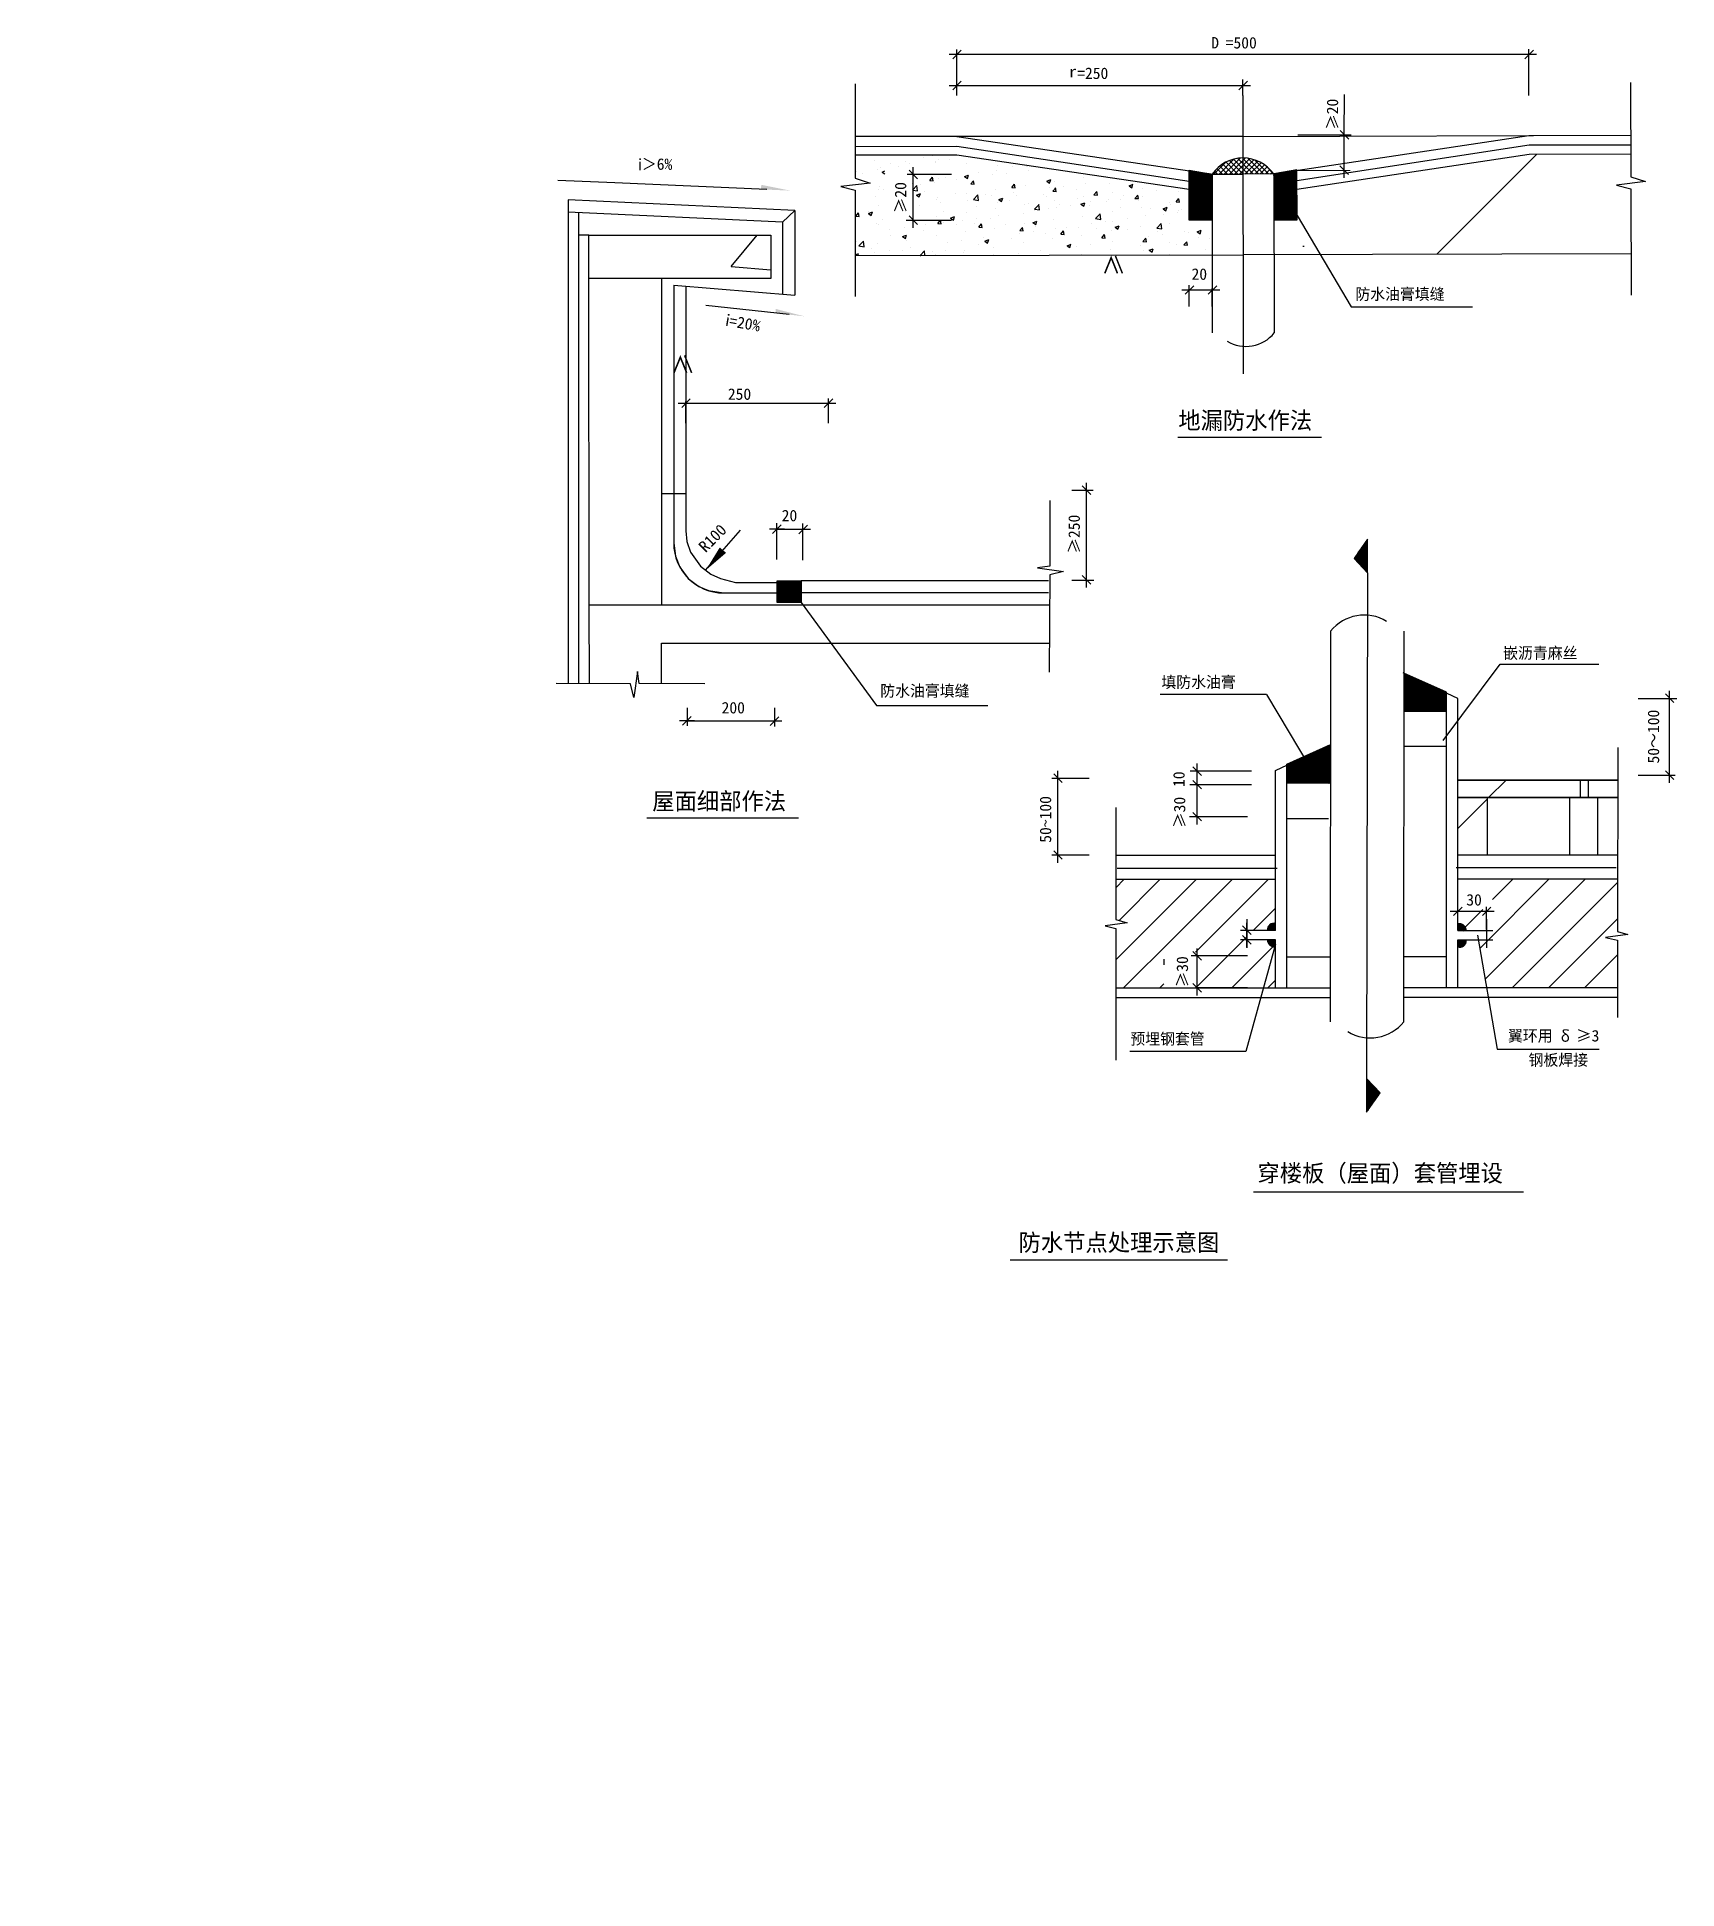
# Model space of a CAD drawing. Header units: metres. Extents: x 829 to 2262, y -723 to 895.
import ezdxf

# ---------------------------------------------------------------- set-up
doc = ezdxf.new("R2010")
doc.units = ezdxf.units.M
doc.dimstyles.get("Standard").update_dxf_attribs({"dimtxt": 2.5, "dimasz": 2.5, "dimexe": 1.25, "dimexo": 0.625, "dimtad": 1, "dimcen": 2.5, "dimazin": 3, "dimtfac": 1, "dimtmove": 0, "dimatfit": 3})

# ---------------------------------------------------------------- blocks, each defined once
blk = doc.blocks.new('_DOTSMALL')
at = {"color": 6}
blk.add_line((-0.22, 0), (0.22, 0), dxfattribs=at)
at = {"color": 4, "linetype": 'ByBlock'}
blk.add_lwpolyline([(-0.12, -0.13), (0.13, 0.12)], dxfattribs=at)

msp = doc.modelspace()

# ---------------------------------------------------------------- hatches: boundary and pattern name
h = msp.add_hatch()
h.set_pattern_fill('ANSI31', scale=300)
h.paths.add_polyline_path([(2221.96, 705.72), (2221.77, 757.7), (2204.09, 762.34), (2248.81, 768.38), (2221.72, 772.99), (2221.64, 792.94), (2132.8, 792.62), (1929.92, 761.96), (1930.02, 739.21), (1950.41, 704.9)])
h.paths.add_polyline_path([(1950.41, 704.9), (1930.02, 739.21), (1930.04, 735.25), (1909.83, 735.18), (1909.94, 704.78)])
h = msp.add_hatch()
h.set_pattern_fill('AR-CONC', scale=5)
h.paths.add_polyline_path([(2221.96, 705.72), (2221.77, 757.7), (2204.09, 762.34), (2248.81, 768.38), (2221.72, 772.99), (2221.64, 792.94), (2132.8, 792.62), (1929.92, 761.96), (1930.02, 739.21), (1950.41, 704.9)])
h.paths.add_polyline_path([(1950.41, 704.9), (1930.02, 739.21), (1930.04, 735.25), (1909.83, 735.18), (1909.94, 704.78)])
h = msp.add_hatch()
h.set_pattern_fill('ANSI31', scale=300)
h.paths.add_polyline_path([(1855.93, 735.08), (1835.72, 735.08), (1835.68, 761.8), (1632.75, 791.71), (1543.91, 791.71), (1543.91, 771.75), (1516.82, 767.05), (1561.57, 761.17), (1543.91, 756.46), (1543.91, 704), (1855.93, 704.64)])
h = msp.add_hatch()
h.set_pattern_fill('SOLID')
h.paths.add_polyline_path([(1855.93, 775.25), (1854.31, 775.52), (1835.65, 778.27), (1835.72, 735.08), (1855.93, 735.08)])
h.paths.add_polyline_path([(1929.85, 778.43), (1910.92, 775.57), (1909.68, 775.34), (1909.83, 735.18), (1930.04, 735.25)])
h = msp.add_hatch()
h.set_pattern_fill('ANSI37')
h.paths.add_polyline_path([(1855.93, 775.28, -0.24), (1882.76, 789.34), (1882.8, 775.33)])
h = msp.add_hatch()
h.set_pattern_fill('ANSI37')
h.paths.add_polyline_path([(1882.8, 789.34), (1882.81, 775.33), (1909.68, 775.38, 0.24)])
h = msp.add_hatch()
h.set_pattern_fill('ANSI31', scale=363)
h.paths.add_polyline_path([(1311.31, 683.95), (1470.27, 683.95), (1470.27, 721.76), (1311.31, 721.76)])
h = msp.add_hatch()
h.set_pattern_fill('AR-CONC', scale=4.36)
h.paths.add_polyline_path([(1470.27, 683.95), (1470.27, 721.76), (1311.31, 721.76), (1311.31, 683.95)])
h = msp.add_hatch()
h.set_pattern_fill('ANSI31', scale=242)
h.paths.add_polyline_path([(1374.76, 683.95), (1311.31, 683.95), (1311.31, 496.41), (1374.76, 496.2)])
h = msp.add_hatch()
h.set_pattern_fill('ANSI31', scale=242)
h.paths.add_polyline_path([(1374.76, 496.2), (1311.31, 496.41), (1311.31, 398.69), (1374.76, 398.69)])
h = msp.add_hatch()
h.set_pattern_fill('SOLID')
h.paths.add_polyline_path([(1979.89, 439.46), (1991.64, 426.88), (1991.64, 456.23)])
h = msp.add_hatch()
h.set_pattern_fill('SOLID')
h.paths.add_polyline_path([(1496.78, 409.26), (1496.78, 419.84), (1475.63, 419.84), (1475.63, 409.26)])
h.paths.add_polyline_path([(1496.78, 400.95), (1496.78, 409.26), (1475.63, 409.26), (1475.63, 400.95)])
h = msp.add_hatch()
h.set_pattern_fill('ANSI31', scale=363)
h.paths.add_polyline_path([(1311.31, 398.69), (1311.11, 330.1), (1347.6, 329.99), (1350.58, 317.94), (1353.67, 340.59), (1355.15, 330.01), (1374.76, 329.96), (1374.76, 365.48), (1713.63, 365.48), (1713.8, 398.69)])
h = msp.add_hatch()
h.set_pattern_fill('AR-CONC', scale=10.89)
h.paths.add_polyline_path([(1311.31, 398.69), (1311.11, 330.1), (1347.6, 329.99), (1350.58, 317.94), (1353.67, 340.59), (1355.15, 330.01), (1374.76, 329.96), (1374.76, 365.48), (1713.63, 365.48), (1713.8, 398.69)])
h = msp.add_hatch()
h.set_pattern_fill('SOLID')
h.paths.add_polyline_path([(2023.46, 339.16), (2024.3, 305.89), (2060.67, 305.89), (2060.67, 321.67)])
h.paths.add_polyline_path([(1959.01, 243), (1958.84, 276.54), (1921.07, 258.78), (1921.07, 243)])
h = msp.add_hatch()
h.set_pattern_fill('ANSI32', scale=83.16)
h.paths.add_polyline_path([(1911.28, 64.11), (1921.07, 64.11), (1921.07, 249.98), (1921.07, 258.78), (1911.28, 254.18), (1911.28, 114.42), (1886.1, 114.42), (1886.1, 106.03), (1911.28, 106.03)])
h = msp.add_hatch()
h.set_pattern_fill('ANSI32', scale=83.16)
h.paths.add_polyline_path([(2060.67, 64.11), (2070.46, 64.11), (2070.46, 106.04), (2095.64, 106.04), (2095.64, 114.42), (2070.46, 114.42), (2070.46, 254.18), (2060.67, 258.78), (2060.67, 243)])
h = msp.add_hatch()
h.set_pattern_fill('ANSI31', scale=59.4)
h.paths.add_polyline_path([(2168.24, 180.11), (2192.72, 180.11), (2192.72, 230.16), (2168.24, 230.21)])
h.paths.add_polyline_path([(2184.33, 230.42), (2210.39, 230.42), (2210.42, 245.79), (2184.33, 245.79)])
h.paths.add_polyline_path([(2177.33, 245.79), (2070.46, 245.79), (2070.46, 230.42), (2070.46, 230.42), (2177.33, 230.42)])
h.paths.add_polyline_path([(2070.46, 180.11), (2096.2, 180.11), (2096.2, 230.36), (2070.46, 230.42)])
h = msp.add_hatch()
h.set_pattern_fill('AR-CONC', scale=5.94)
h.paths.add_polyline_path([(1911.28, 114.42), (1911.28, 159.14), (1771.57, 159.14), (1771.57, 123.91), (1739.4, 118.32), (1792.55, 111.34), (1771.57, 105.75), (1771.57, 64.11), (1911.28, 64.11), (1911.28, 106.03), (1886.1, 106.03), (1886.1, 114.42)])
h = msp.add_hatch()
h.set_pattern_fill('AR-CONC', scale=5.94)
h.paths.add_polyline_path([(2070.46, 159.14), (2070.46, 114.42), (2095.64, 114.42), (2095.64, 106.04), (2088.51, 106.04), (2095.74, 64.11), (2210.17, 64.11), (2210.17, 105.75), (2189.18, 111.34), (2242.34, 118.33), (2210.17, 123.92), (2210.24, 159.15)])
h.paths.add_polyline_path([(2088.51, 106.04), (2070.46, 106.04), (2070.46, 64.11), (2095.74, 64.11)])
h = msp.add_hatch()
h.set_pattern_fill('SOLID')
h.paths.add_polyline_path([(1904.35, 114.42), (1911.28, 114.42), (1911.28, 120.51, 0.53)])
h = msp.add_hatch()
h.set_pattern_fill('SOLID')
h.paths.add_polyline_path([(2070.93, 120.23, -0.53), (2077.84, 114.12), (2070.91, 114.14)])
h = msp.add_hatch()
h.set_pattern_fill('SOLID')
h.paths.add_polyline_path([(1911.28, 100.02, -0.53), (1904.35, 106.11), (1911.28, 106.11)])
h = msp.add_hatch()
h.set_pattern_fill('ANSI31', scale=178.2)
h.paths.add_polyline_path([(2070.46, 64.11), (2095.74, 64.11), (2088.51, 106.04), (2070.46, 106.04)])
h = msp.add_hatch()
h.set_pattern_fill('SOLID')
h.paths.add_polyline_path([(2070.86, 99.74, 0.53), (2077.81, 105.81), (2070.88, 105.83)])
h = msp.add_hatch()
h.set_pattern_fill('SOLID')
h.paths.add_polyline_path([(1990.87, -44.31), (2002.62, -27.54), (1990.87, -14.96)])

# ---------------------------------------------------------------- linework, layer by layer
for p, q in [((1632.75, 844.02), (1632.75, 884.2)), ((1632.75, 880.01), (2132.75, 880.01)), ((2132.75, 844.02), (2132.75, 884.4)), ((1882.75, 844.02), (1882.75, 857.95)), ((1543.91, 854.1), (1543.91, 771.75)), ((1632.75, 844.02), (1632.75, 854.06)), ((1632.75, 852.81), (1882.75, 852.81)), ((1882.75, 844.02), (1882.98, 600.77)), ((1971.28, 809.47), (1971.4, 844.82)), ((2221.42, 855.34), (2221.72, 772.99)), ((1882.75, 808.18), (2221.58, 809.41)), ((1909.68, 775.34), (2132.74, 809.09)), ((1930.61, 809.59), (1977.47, 809.46)), ((1971.2, 778.53), (1971.27, 809.47)), ((2132.74, 809.09), (2221.58, 809.41)), ((2132.74, 809.09), (2221.58, 809.41)), ((1882.75, 808.18), (1543.91, 808.18)), ((1632.75, 808.18), (1543.91, 808.18)), ((1632.75, 808.18), (1543.91, 808.18)), ((1543.91, 799.42), (1632.75, 799.58)), ((1632.75, 808.18), (1855.93, 775.28)), ((1632.75, 799.58), (1835.72, 769.16)), ((2132.78, 800.49), (1929.91, 769.33)), ((2221.62, 800.65), (2132.78, 800.49)), ((2132.8, 792.62), (2221.64, 792.94)), ((1632.75, 791.71), (1543.91, 791.71)), ((1544.81, 777.73), (1544.81, 777.73)), ((1561.09, 787.56), (1561.09, 787.56)), ((1563.26, 779.33), (1563.26, 779.33)), ((1565.94, 781.04), (1565.94, 781.04)), ((1567.64, 777.07), (1569.98, 777.96)), ((1567.64, 777.07), (1569.98, 775.49)), ((1574.54, 784.53), (1574.54, 784.53)), ((1582.2, 781.82), (1582.2, 781.82)), ((1587.79, 786.43), (1587.79, 786.43)), ((1591.19, 784.24), (1591.19, 784.24)), ((1603.7, 789.53), (1603.7, 789.53)), ((1611.85, 791.71), (1612.14, 791.51)), ((1612.13, 791.51), (1612.19, 791.71)), ((1613.78, 785.98), (1613.78, 785.98)), ((1614.48, 785.31), (1614.48, 785.31)), ((1617.16, 787.99), (1617.16, 787.99)), ((1626.29, 787.63), (1626.29, 787.63)), ((1835.72, 761.79), (1632.75, 791.71)), ((1641.17, 784.18), (1641.17, 784.18)), ((1651.95, 777.04), (1651.95, 777.04)), ((1667.48, 778.06), (1667.48, 778.06)), ((1667.86, 783.05), (1667.86, 783.05)), ((1681.11, 782.04), (1681.11, 782.04)), ((1693.45, 781.81), (1693.45, 781.81)), ((1694.55, 781.92), (1694.55, 781.92)), ((1695.11, 778.7), (1695.11, 778.7)), ((1929.94, 761.96), (2132.8, 792.62)), ((1930.52, 778.66), (1976.35, 778.52)), ((1556.89, 767.43), (1531.35, 764.4)), ((1531.35, 764.4), (1543.91, 761.17)), ((1543.91, 771.75), (1556.89, 767.43)), ((1543.91, 761.17), (1543.91, 668.23)), ((1550.18, 775.89), (1550.18, 775.89)), ((1564.47, 762.02), (1564.47, 762.02)), ((1565.33, 764.39), (1565.33, 764.39)), ((1569.04, 762.1), (1569.04, 762.1)), ((1628.08, 774.81), (1589.31, 774.81)), ((1593.63, 767.03), (1593.63, 767.03)), ((1593.94, 761.21), (1597.83, 765.27)), ((1593.94, 761.21), (1598.39, 760.52)), ((1594.56, 734.81), (1594.56, 774.83)), ((1598.37, 760.52), (1597.82, 765.27)), ((1600.62, 766.26), (1600.62, 766.26)), ((1609.13, 769.74), (1611.54, 772.61)), ((1609.13, 769.74), (1612.12, 769.48)), ((1612.11, 769.47), (1611.53, 772.61)), ((1613.14, 767.91), (1613.14, 767.91)), ((1616.56, 771.34), (1616.56, 771.34)), ((1622.79, 772.03), (1622.79, 772.03)), ((1632.08, 770.4), (1632.08, 770.4)), ((1639.5, 773.06), (1643, 774.41)), ((1639.5, 773.06), (1641.98, 771.38)), ((1641.97, 771.38), (1642.98, 774.4)), ((1642.23, 774.86), (1642.23, 774.86)), ((1645, 766.6), (1647.41, 769.47)), ((1645, 766.6), (1647.99, 766.34)), ((1647.97, 766.34), (1647.39, 769.47)), ((1663.65, 774.56), (1663.65, 774.56)), ((1666.87, 761.42), (1666.87, 761.42)), ((1676.17, 776.2), (1676.17, 776.2)), ((1680.86, 763.46), (1683.27, 766.34)), ((1680.86, 763.46), (1683.85, 763.2)), ((1683.84, 763.2), (1683.26, 766.33)), ((1692.84, 765.17), (1692.84, 765.17)), ((1711.35, 769.06), (1714.85, 770.4)), ((1711.35, 769.06), (1713.84, 767.38)), ((1713.53, 763.13), (1713.53, 763.13)), ((1713.83, 767.38), (1714.84, 770.4)), ((1716.72, 760.33), (1719.13, 763.2)), ((1718.52, 768.69), (1718.52, 768.69)), ((1719.7, 760.06), (1719.12, 763.2)), ((1726.05, 764.78), (1726.05, 764.78)), ((1737.36, 762.22), (1737.36, 762.22)), ((1743.77, 771.89), (1743.77, 771.89)), ((1744.98, 767.28), (1744.98, 767.28)), ((1766.52, 767.23), (1766.52, 767.23)), ((1783.21, 765.05), (1786.71, 766.4)), ((1783.21, 765.05), (1785.7, 763.37)), ((1785.68, 763.37), (1786.7, 766.39)), ((1794.8, 762.51), (1794.8, 762.51)), ((1807.66, 761.25), (1807.66, 761.25)), ((1855.93, 775.28), (1882.8, 775.33)), ((1855.93, 775.28), (1855.93, 636.47)), ((1909.68, 775.38), (1882.81, 775.33)), ((1909.68, 775.38), (1910.19, 636.57)), ((2234.7, 768.66), (2209.16, 765.64)), ((2209.16, 765.64), (2221.75, 762.39)), ((2221.72, 772.99), (2234.7, 768.66)), ((2221.75, 762.39), (2222.09, 669.47)), ((1491.08, 743.48), (1293.18, 752.64)), ((1293.18, 752.64), (1293.18, 330.77)), ((1561.9, 755.29), (1561.9, 755.29)), ((1564.72, 747.75), (1564.72, 747.75)), ((1597.49, 756.93), (1600.99, 758.28)), ((1597.49, 756.93), (1599.97, 755.26)), ((1599.96, 755.25), (1600.97, 758.28)), ((1599.99, 748.19), (1599.99, 748.19)), ((1604.74, 759.76), (1604.74, 759.76)), ((1615.28, 753.04), (1615.28, 753.04)), ((1615.95, 754.7), (1615.95, 754.7)), ((1618.92, 750.68), (1618.92, 750.68)), ((1631.43, 758.63), (1631.43, 758.63)), ((1641.62, 758.22), (1641.62, 758.22)), ((1641.97, 751.91), (1641.97, 751.91)), ((1647.3, 752.93), (1651.19, 756.99)), ((1647.3, 752.93), (1651.75, 752.24)), ((1649.89, 747.21), (1649.89, 747.21)), ((1650.5, 754.84), (1650.5, 754.84)), ((1651.73, 752.24), (1651.18, 756.99)), ((1658.12, 757.5), (1658.12, 757.5)), ((1663.02, 756.48), (1663.02, 756.48)), ((1666.27, 744.77), (1666.27, 744.77)), ((1668.66, 750.78), (1668.66, 750.78)), ((1669.34, 752.93), (1672.84, 754.27)), ((1669.34, 752.93), (1671.83, 751.25)), ((1671.82, 751.25), (1672.83, 754.27)), ((1679.05, 752.21), (1679.05, 752.21)), ((1681.95, 758.98), (1681.95, 758.98)), ((1684.81, 756.37), (1684.81, 756.37)), ((1692.24, 748.52), (1692.24, 748.52)), ((1695.36, 749.66), (1695.36, 749.66)), ((1700.66, 744.66), (1704.56, 748.72)), ((1700.66, 744.66), (1705.11, 743.97)), ((1705.1, 743.97), (1704.54, 748.72)), ((1708.2, 757.22), (1708.2, 757.22)), ((1711.5, 755.24), (1711.5, 755.24)), ((1712.89, 745.06), (1712.89, 745.06)), ((1716.72, 760.33), (1719.71, 760.06)), ((1717.91, 752.04), (1717.91, 752.04)), ((1720.19, 746.24), (1720.19, 746.24)), ((1722.05, 748.53), (1722.05, 748.53)), ((1731.83, 747.55), (1731.83, 747.55)), ((1738.2, 754.12), (1738.2, 754.12)), ((1741.2, 748.93), (1744.7, 750.27)), ((1741.2, 748.93), (1743.69, 747.25)), ((1743.16, 755.24), (1743.16, 755.24)), ((1743.67, 747.25), (1744.69, 750.27)), ((1748.74, 747.4), (1748.74, 747.4)), ((1749.34, 751.24), (1749.34, 751.24)), ((1752.59, 757.19), (1755, 760.06)), ((1752.59, 757.19), (1755.57, 756.93)), ((1755.56, 756.92), (1754.98, 760.06)), ((1763.41, 751.71), (1763.41, 751.71)), ((1764.89, 752.99), (1764.89, 752.99)), ((1769.13, 758.99), (1769.13, 758.99)), ((1775.43, 746.27), (1775.43, 746.27)), ((1775.93, 753.36), (1775.93, 753.36)), ((1778.5, 756.25), (1778.5, 756.25)), ((1788.45, 754.05), (1790.86, 756.92)), ((1788.45, 754.05), (1791.44, 753.79)), ((1791.43, 753.79), (1790.85, 756.92)), ((1791.58, 751.86), (1791.58, 751.86)), ((1794.2, 745.87), (1794.2, 745.87)), ((1794.86, 755.85), (1794.86, 755.85)), ((1802.12, 745.15), (1802.12, 745.15)), ((1813.05, 744.92), (1816.56, 746.27)), ((1813.05, 744.92), (1815.54, 743.24)), ((1815.53, 743.24), (1816.54, 746.26)), ((1818.27, 750.73), (1818.27, 750.73)), ((1819.45, 749.07), (1819.45, 749.07)), ((1824.31, 750.91), (1826.72, 753.79)), ((1824.31, 750.91), (1827.3, 750.65)), ((1826.44, 760.01), (1826.44, 760.01)), ((1827.29, 750.65), (1826.71, 753.78)), ((1480.5, 733.37), (1293.18, 742.03)), ((1302.24, 741.64), (1302.24, 330.77)), ((1491.08, 743.48), (1480.5, 733.37)), ((1480.5, 733.37), (1480.5, 670.37)), ((1491.08, 743.48), (1491.08, 669.51)), ((1544.35, 738.4), (1546.76, 741.28)), ((1544.35, 738.4), (1547.33, 738.14)), ((1547.32, 738.14), (1546.74, 741.27)), ((1555.47, 740.81), (1558.98, 742.15)), ((1555.47, 740.81), (1557.96, 739.13)), ((1555.89, 742.38), (1555.89, 742.38)), ((1557.95, 739.13), (1558.96, 742.15)), ((1562.41, 732.19), (1562.41, 732.19)), ((1564.12, 731.1), (1564.12, 731.1)), ((1568.1, 735.47), (1568.1, 735.47)), ((1586.83, 728.47), (1586.83, 728.47)), ((1628.08, 734.81), (1588.61, 734.81)), ((1594.79, 734.34), (1594.79, 734.34)), ((1605.77, 730.96), (1605.77, 730.96)), ((1615.34, 738.05), (1615.34, 738.05)), ((1616.07, 732.13), (1618.48, 735)), ((1616.07, 732.13), (1619.06, 731.87)), ((1619.05, 731.86), (1618.47, 735)), ((1620.73, 742.2), (1620.73, 742.2)), ((1621.48, 733.21), (1621.48, 733.21)), ((1627.33, 736.8), (1630.83, 738.15)), ((1627.33, 736.8), (1629.82, 735.13)), ((1629.81, 735.12), (1630.82, 738.14)), ((1632.71, 731.22), (1632.71, 731.22)), ((1637.35, 735.12), (1637.35, 735.12)), ((1641.01, 741.57), (1641.01, 741.57)), ((1648.17, 732.08), (1648.17, 732.08)), ((1649.86, 736.76), (1649.86, 736.76)), ((1651.93, 728.99), (1654.35, 731.86)), ((1651.93, 728.99), (1654.92, 728.73)), ((1654.91, 728.73), (1654.33, 731.86)), ((1661.87, 736.23), (1661.87, 736.23)), ((1668.8, 739.26), (1668.8, 739.26)), ((1674.87, 730.96), (1674.87, 730.96)), ((1687.8, 725.85), (1690.21, 728.73)), ((1690.77, 725.59), (1690.2, 728.72)), ((1691.03, 741.23), (1691.03, 741.23)), ((1691.63, 731.88), (1691.63, 731.88)), ((1699.19, 732.8), (1702.69, 734.14)), ((1699.19, 732.8), (1701.67, 731.12)), ((1700.38, 743.41), (1700.38, 743.41)), ((1701.56, 729.83), (1701.56, 729.83)), ((1701.66, 731.12), (1702.68, 734.14)), ((1717.3, 735.4), (1717.3, 735.4)), ((1728.25, 728.7), (1728.25, 728.7)), ((1739.28, 728.74), (1739.28, 728.74)), ((1742.56, 738.6), (1742.56, 738.6)), ((1750.26, 731.99), (1750.26, 731.99)), ((1754.02, 736.38), (1757.92, 740.44)), ((1754.02, 736.38), (1758.47, 735.69)), ((1758.46, 735.69), (1757.91, 740.44)), ((1762.77, 733.64), (1762.77, 733.64)), ((1768.44, 733.75), (1768.44, 733.75)), ((1768.52, 742.35), (1768.52, 742.35)), ((1771.04, 728.8), (1774.54, 730.14)), ((1771.04, 728.8), (1773.53, 727.12)), ((1773.52, 727.11), (1774.53, 730.14)), ((1781.71, 736.13), (1781.71, 736.13)), ((1793.59, 729.22), (1793.59, 729.22)), ((1797.6, 738.75), (1797.6, 738.75)), ((1807.39, 728.11), (1811.28, 732.17)), ((1811.82, 727.42), (1811.27, 732.17)), ((1813.29, 740.29), (1813.29, 740.29)), ((1818.84, 732.42), (1818.84, 732.42)), ((1825.8, 741.94), (1825.8, 741.94)), ((1826.76, 743.76), (1826.76, 743.76)), ((1828.81, 744.02), (1828.81, 744.02)), ((1930.02, 739.21), (1977.48, 659.37)), ((1311.31, 721.76), (1302.24, 721.76)), ((1311.31, 721.76), (1470.27, 721.76)), ((1311.31, 683.95), (1311.31, 721.76)), ((1470.27, 721.76), (1470.27, 683.95)), ((1545.23, 716.21), (1545.23, 716.21)), ((1547.21, 712.5), (1551.1, 716.56)), ((1547.21, 712.5), (1551.65, 711.81)), ((1551.64, 711.81), (1551.09, 716.56)), ((1563.51, 714.46), (1563.51, 714.46)), ((1574.32, 726.82), (1574.32, 726.82)), ((1574.39, 721.21), (1574.39, 721.21)), ((1585.32, 720.68), (1588.82, 722.02)), ((1585.32, 720.68), (1587.81, 719)), ((1587.79, 719), (1588.81, 722.02)), ((1588.76, 717.66), (1588.76, 717.66)), ((1603.55, 726.22), (1603.55, 726.22)), ((1614.73, 721.41), (1614.73, 721.41)), ((1624.19, 715.39), (1624.19, 715.39)), ((1636.71, 717.04), (1636.71, 717.04)), ((1640.4, 724.93), (1640.4, 724.93)), ((1651.8, 713.72), (1651.8, 713.72)), ((1655.65, 719.54), (1655.65, 719.54)), ((1657.18, 716.67), (1660.68, 718.02)), ((1657.18, 716.67), (1659.66, 715)), ((1659.65, 714.99), (1660.66, 718.01)), ((1665.66, 728.13), (1665.66, 728.13)), ((1680.96, 718.73), (1680.96, 718.73)), ((1687.22, 723.69), (1687.22, 723.69)), ((1687.8, 725.85), (1690.79, 725.59)), ((1691.02, 715.23), (1691.02, 715.23)), ((1699.74, 725.34), (1699.74, 725.34)), ((1710.12, 723.73), (1710.12, 723.73)), ((1716.69, 718.75), (1716.69, 718.75)), ((1718.68, 727.83), (1718.68, 727.83)), ((1723.66, 722.72), (1726.07, 725.59)), ((1723.66, 722.72), (1726.65, 722.45)), ((1726.64, 722.45), (1726.06, 725.59)), ((1729.03, 712.67), (1732.53, 714.01)), ((1729.03, 712.67), (1731.52, 710.99)), ((1731.51, 710.99), (1732.52, 714.01)), ((1737.1, 712.27), (1737.1, 712.27)), ((1741.95, 721.95), (1741.95, 721.95)), ((1749.62, 713.92), (1749.62, 713.92)), ((1754.94, 727.57), (1754.94, 727.57)), ((1759.52, 719.58), (1761.93, 722.45)), ((1759.52, 719.58), (1762.51, 719.32)), ((1762.5, 719.31), (1761.92, 722.45)), ((1767.92, 725.7), (1767.92, 725.7)), ((1768.56, 716.41), (1768.56, 716.41)), ((1781.63, 726.45), (1781.63, 726.45)), ((1792.98, 712.58), (1792.98, 712.58)), ((1795.39, 716.44), (1797.8, 719.31)), ((1795.39, 716.44), (1798.38, 716.18)), ((1798.36, 716.18), (1797.78, 719.31)), ((1800.13, 720.57), (1800.13, 720.57)), ((1807.39, 728.11), (1811.83, 727.42)), ((1808.32, 725.32), (1808.32, 725.32)), ((1812.65, 722.22), (1812.65, 722.22)), ((1818.24, 715.78), (1818.24, 715.78)), ((1824.69, 713.92), (1824.69, 713.92)), ((1831.25, 713.3), (1833.66, 716.18)), ((1831.25, 713.3), (1834.24, 713.04)), ((1831.59, 724.71), (1831.59, 724.71)), ((1834.23, 713.04), (1833.65, 716.17)), ((1835.01, 724.19), (1835.01, 724.19)), ((1842.9, 724.79), (1846.4, 726.13)), ((1842.9, 724.79), (1845.39, 723.11)), ((1844.21, 719.53), (1844.21, 719.53)), ((1845.37, 723.11), (1846.39, 726.13)), ((1853.85, 718.93), (1853.85, 718.93)), ((1543.91, 704.78), (1546.81, 705.89)), ((1543.91, 704), (1882.93, 704.7)), ((1543.91, 704.15), (1544.12, 704)), ((1546.16, 704.01), (1546.8, 705.89)), ((1558.36, 709.92), (1558.36, 709.92)), ((1561.16, 707.1), (1561.16, 707.1)), ((1573.68, 708.74), (1573.68, 708.74)), ((1585.06, 708.79), (1585.06, 708.79)), ((1592.62, 711.24), (1592.62, 711.24)), ((1600.57, 704.23), (1604.46, 708.29)), ((1600.57, 704.23), (1601.26, 704.12)), ((1604.93, 704.13), (1604.45, 708.29)), ((1611.75, 707.66), (1611.75, 707.66)), ((1614.12, 704.76), (1614.12, 704.76)), ((1622.64, 708.72), (1622.64, 708.72)), ((1638.44, 706.53), (1638.44, 706.53)), ((1639.8, 708.28), (1639.8, 708.28)), ((1665.05, 711.48), (1665.05, 711.48)), ((1665.13, 705.41), (1665.13, 705.41)), ((1686.59, 705.62), (1686.59, 705.62)), ((1705.52, 708.11), (1705.52, 708.11)), ((1741.34, 705.31), (1741.34, 705.31)), ((1767.31, 709.06), (1767.31, 709.06)), ((1795.54, 708.92), (1795.54, 708.92)), ((1800.89, 708.66), (1804.39, 710.01)), ((1800.89, 708.66), (1803.38, 706.99)), ((1803.36, 706.98), (1804.38, 710.01)), ((1818.43, 704.99), (1818.43, 704.99)), ((1850.01, 709.15), (1850.01, 709.15)), ((2221.96, 705.72), (1882.93, 704.7)), ((1470.27, 683.95), (1311.31, 683.95)), ((1311.46, 398.69), (1311.31, 683.95)), ((1374.76, 683.95), (1374.76, 398.69)), ((1385.33, 678.14), (1491.08, 669.51)), ((1385.33, 678.14), (1385.33, 452.82)), ((1395.91, 677.28), (1395.91, 496.2)), ((1835.93, 659.44), (1835.93, 678.22)), ((1835.93, 674.11), (1855.93, 674.11)), ((1855.93, 659.44), (1855.93, 675.36)), ((1977.48, 659.37), (2083.38, 659.37)), ((1395.91, 557.58), (1395.91, 576.69)), ((1401.96, 575.18), (1514.48, 575.18)), ((1520.53, 557.65), (1520.53, 579.28)), ((1825.96, 545.39), (1951.44, 545.39)), ((1374.76, 496.2), (1395.91, 496.2)), ((1385.33, 496.17), (1385.33, 452.82)), ((1395.91, 496.2), (1395.91, 463.4)), ((1713.91, 490), (1713.91, 432.65)), ((1733.11, 498.98), (1751.91, 498.98)), ((1745.97, 420.5), (1745.97, 498.98)), ((1475.56, 438.59), (1475.56, 470.28)), ((1498.22, 437.84), (1498.22, 469.91)), ((1395.91, 463.4), (1395.91, 463.4)), ((1395.91, 463.4), (1396.87, 454.27)), ((1396.87, 454.27), (1399.97, 445.03)), ((1475.56, 464.95), (1498.22, 464.95)), ((1991.64, 456.23), (1979.89, 439.46)), ((1991.64, 426.88), (1991.64, 456.23)), ((1385.33, 452.82), (1386.87, 441.34)), ((1386.87, 441.34), (1390.78, 431.72)), ((1399.97, 445.03), (1408.66, 432.6)), ((1979.89, 439.46), (1991.64, 426.88)), ((1390.78, 431.72), (1398.09, 422.02)), ((1398.09, 422.02), (1407.41, 414.93)), ((1408.66, 432.6), (1417.75, 425.64)), ((1417.75, 425.64), (1426.37, 421.85)), ((1426.37, 421.85), (1439.47, 418.33)), ((1713.91, 432.65), (1703.33, 431.14)), ((1703.33, 431.14), (1725.99, 428.12)), ((1713.94, 425.1), (1713.49, 339.97)), ((1725.99, 428.12), (1713.94, 425.1)), ((1991.64, 426.88), (1990.87, -14.96)), ((1407.41, 414.93), (1415.83, 411.27)), ((1415.83, 411.27), (1428.89, 409.26)), ((1428.89, 409.26), (1475.63, 409.26)), ((1439.47, 418.33), (1475.63, 418.33)), ((1712.99, 419.84), (1496.78, 419.84)), ((1712.99, 409.26), (1496.78, 409.26)), ((1733.11, 420.5), (1752.37, 420.5)), ((1713.94, 398.69), (1311.31, 398.69)), ((1311.31, 398.69), (1311.48, 330.09)), ((1496.78, 400.95), (1562.42, 310.92)), ((1959.29, 375.82), (1959.01, 34.47)), ((2023.46, 34.59), (2023.74, 375.94)), ((1374.76, 330.1), (1374.76, 365.48)), ((1374.76, 365.48), (1713.94, 365.48)), ((1353.67, 340.59), (1350.58, 317.94)), ((1355.15, 330.01), (1353.67, 340.59)), ((2057.79, 280.23), (2107.6, 347.08)), ((2107.6, 347.08), (2193.83, 347.1)), ((1347.6, 329.99), (1282.7, 330.18)), ((1350.58, 317.94), (1347.6, 329.99)), ((1412.5, 329.85), (1355.15, 330.01)), ((2070.46, 317.07), (2022.9, 339.43)), ((1397, 308.76), (1397, 293.12)), ((1473.29, 308.76), (1473.29, 292.64)), ((1562.42, 310.92), (1659.86, 310.92)), ((1903.51, 320.66), (1810.44, 320.61)), ((1903.51, 320.66), (1942.05, 255.57)), ((2060.67, 64.11), (2060.67, 311.19)), ((2070.46, 114.42), (2070.46, 317.07)), ((2228.29, 317.07), (2262.06, 317.07)), ((2255.52, 249.98), (2255.52, 317.07)), ((1397, 297.41), (1473.29, 297.41)), ((1911.28, 254.18), (1958.84, 276.54)), ((2060.67, 275.14), (2024.3, 275.14)), ((1842.73, 253.48), (1842.73, 260.33)), ((2210.48, 274.34), (2210.14, 113.44)), ((1748.27, 247.19), (1715.9, 247.19)), ((1721.04, 180.11), (1721.04, 247.19)), ((1890.25, 253.48), (1836.56, 253.48)), ((1911.28, 114.42), (1911.28, 254.18)), ((1921.07, 64.11), (1921.07, 249.98)), ((2210.34, 245.79), (2070.46, 245.79)), ((2070.46, 245.79), (2210.34, 245.79)), ((2177.33, 245.79), (2177.33, 230.42)), ((2184.33, 245.79), (2184.33, 230.42)), ((2228.29, 249.98), (2260.49, 249.98)), ((1886.75, 241.6), (1836.38, 241.6)), ((1890.25, 241.6), (1841.95, 241.6)), ((1842.73, 213.65), (1842.73, 235.66)), ((2210.34, 230.42), (2070.46, 230.42)), ((2070.46, 230.42), (2210.39, 230.12)), ((2096.2, 230.42), (2096.2, 180.11)), ((2168.24, 230.42), (2168.24, 180.11)), ((2192.72, 230.42), (2192.72, 180.11)), ((1361.88, 212.63), (1494.4, 212.63)), ((1771.57, 221.74), (1771.57, 123.91)), ((1886.75, 213.65), (1835.95, 213.65)), ((1921.07, 212.25), (1957.44, 212.25)), ((1748.27, 180.11), (1715.85, 180.11)), ((1771.39, 180.11), (1911.28, 180.11)), ((2210.34, 180.11), (2070.46, 180.11)), ((1772.79, 168.92), (1912.67, 168.92)), ((2208.94, 168.93), (2069.06, 168.93)), ((1771.39, 159.14), (1911.28, 159.14)), ((1771.39, 159.14), (1911.28, 159.14)), ((1771.57, 88.66), (1842.05, 159.14)), ((1771.57, 151.66), (1779.05, 159.14)), ((1774.5, 123.09), (1810.55, 159.14)), ((1822.99, 108.57), (1873.56, 159.14)), ((1841.25, 95.33), (1905.06, 159.14)), ((2210.34, 159.15), (2070.46, 159.14)), ((2089.77, 98.72), (2150.2, 159.14)), ((2094.4, 71.85), (2181.7, 159.14)), ((2100.87, 141.32), (2118.7, 159.14)), ((2118.17, 64.11), (2210.23, 156.18)), ((1891.84, 114.42), (1911.28, 133.86)), ((2070.46, 115.16), (2070.46, 132.74)), ((2070.46, 131.25), (2095.64, 131.25)), ((2073.97, 114.42), (2092.29, 132.74)), ((2095.64, 115.16), (2095.64, 134.9)), ((1781.6, 121.11), (1762.34, 118.3)), ((1762.34, 118.3), (1771.57, 116.17)), ((1771.57, 123.91), (1781.6, 121.11)), ((1771.57, 116.17), (1771.57, 0.93)), ((1911.28, 114.42), (1880.5, 114.42)), ((1886.1, 124.2), (1886.1, 99.05)), ((2070.46, 114.42), (2101.24, 114.42)), ((2095.64, 124.2), (2095.64, 99.05)), ((2198.07, 112.51), (2210.17, 124.61)), ((2210.14, 113.44), (2219, 110.96)), ((1778.52, 64.11), (1822.99, 108.57)), ((1841.52, 64.11), (1886.1, 108.68)), ((1873.03, 64.11), (1911.28, 102.36)), ((1911.28, 106.03), (1880.5, 106.03)), ((1911.28, 102.36), (1885.19, 8.59)), ((1911.28, 64.11), (1911.28, 106.03)), ((2070.46, 106.04), (2101.24, 106.04)), ((2070.46, 64.11), (2070.46, 106.04)), ((2087.79, 110.23), (2104.94, 10.69)), ((2149.67, 64.11), (2198.07, 112.51)), ((2219, 110.96), (2199.73, 108.16)), ((2199.73, 108.16), (2210.17, 105.75)), ((2210.17, 105.75), (2210.02, 38.16)), ((1813.53, 89.3), (1813.53, 84.32)), ((1886.75, 92.06), (1837.53, 92.06)), ((1842.73, 64.11), (1842.73, 92.06)), ((1920.93, 91.36), (1959.06, 91.36)), ((2060.81, 91.36), (2023.51, 91.36)), ((2181.17, 64.11), (2210.17, 93.11)), ((1810.02, 64.11), (1813.53, 67.61)), ((1904.53, 64.11), (1911.28, 70.85)), ((1771.39, 64.11), (1959.04, 64.11)), ((1771.39, 55.72), (1959.03, 55.72)), ((1771.57, 64.11), (1921.07, 64.11)), ((1886.75, 64.11), (1841.25, 64.11)), ((2210.34, 55.73), (2023.48, 55.72)), ((2210.34, 64.11), (2023.49, 64.11)), ((2210.17, 64.11), (2060.67, 64.11)), ((1885.19, 8.59), (1784.01, 8.55)), ((2104.94, 10.69), (2194.2, 10.72)), ((2002.62, -27.54), (1990.87, -14.96)), ((1990.87, -14.96), (1990.87, -44.31)), ((1990.87, -44.31), (2002.62, -27.54)), ((1892.12, -113.98), (2127.96, -113.98)), ((1679.33, -173.46), (1869.42, -173.46))]:
    msp.add_line(p, q)
for points in [[(1835.65, 778.7), (1855.93, 775.25), (1855.93, 735.08), (1835.72, 735.08)], [(1929.85, 778.99), (1909.68, 775.34), (1909.83, 735.18), (1930.04, 735.25)], [(1475.63, 419.84), (1496.78, 419.84), (1496.78, 400.95), (1475.63, 400.95)], [(2060.67, 322.66), (2023.46, 339.16), (2024.3, 305.89), (2060.67, 305.89)], [(1921.07, 259.77), (1958.84, 276.54), (1959.01, 243), (1921.07, 243)], [(2070.46, 230.42), (2096.2, 230.42), (2096.2, 180.11), (2070.46, 180.11)]]:
    msp.add_lwpolyline(points, close=True)
for points in [[(1466.85, 761.69), (1333.76, 767.69), (1284.07, 769.6)], [(1486.1, 652.48), (1413.49, 660.55), (1413.49, 660.55)], [(1395.91, 463.4), (1395.91, 463.4), (1395.91, 463.4), (1395.91, 463.4)], [(2210.34, 159.15), (2070.46, 159.14)]]:
    msp.add_lwpolyline(points)
for centre, radius, start, end in [((1882.85, 756.57), 32.76, 35.03, 145.25), ((1885.38, 656.52), 31.84, 238.8, 321.18), ((1428.89, 452.82), 43.56, 180, 270), ((1988.76, 352.11), 37.82, 58.8, 141.18), ((1909.88, 115.11), 5.57, 75.51, 187.14), ((1993.99, 58.3), 37.82, 238.8, 321.18)]:
    msp.add_arc(centre, radius, start, end)
for points in [[(1461.84, 765.89), (1487.22, 760.8), (1461.63, 761.93)], [(1474.57, 657.4), (1499.63, 650.98), (1474.4, 653.78)], [(1431.1, 444.32), (1413.28, 429.04), (1425.56, 449.01)]]:
    msp.add_solid(points)

# ---------------------------------------------------------------- block references
at = {"xscale": 30, "yscale": 30, "zscale": 30}
for p in [(1632.75, 880.01), (2132.75, 880.01), (1632.75, 852.81), (1882.75, 852.81), (1835.93, 674.11), (1855.93, 674.11), (1395.91, 575.18), (1520.53, 575.18), (1498.22, 464.95), (1473.29, 297.41), (2070.46, 131.25), (2095.64, 131.25)]:
    msp.add_blockref('_DOTSMALL', p, dxfattribs=at)
for p, rotation in [((1971.28, 809.47), 90), ((1594.56, 774.81), 90), ((1971.19, 778.53), 90), ((1594.56, 734.81), 90), ((1745.97, 498.98), 90), ((1475.56, 464.95), 180), ((1745.97, 420.5), 90), ((2255.52, 317.07), 90), ((1397, 297.41), 180), ((1842.73, 253.48), 90), ((1721.04, 247.19), 90), ((1842.73, 241.6), 90), ((2255.52, 249.98), 90), ((1842.73, 213.65), 90), ((1721.04, 180.11), 90), ((1886.1, 114.42), 90), ((1842.73, 92.06), 90), ((1886.1, 106.04), 90), ((1842.73, 64.11), 90)]:
    msp.add_blockref('_DOTSMALL', p, dxfattribs=dict(at, rotation=rotation))

# ---------------------------------------------------------------- texts
for s, height, p in [('D', 10, (1855.07, 885.01)), ('=500', 10, (1867.68, 885.01)), ('r', 10, (1730.8, 859.74)), ('=250', 10, (1737.92, 858.36)), ('i', 10, (1352.54, 778.62)), ('＞6%', 10, (1357.52, 779.02)), ('20', 10, (1837.84, 682.88)), ('防水油膏填缝', 10, (1981.01, 665.4)), ('250', 10, (1432.64, 578.01)), ('地漏防水作法', 15, (1826.28, 552.53)), ('20', 10, (1479.7, 471.9)), ('嵌沥青麻丝', 10, (2110.13, 351.8)), ('防水油膏填缝', 10, (1565.83, 318.74)), ('填防水油膏', 10, (1811.51, 326.33)), ('200', 10, (1427.18, 303.99)), ('屋面细部作法', 15, (1366.58, 219.84)), ('30', 10, (2077.92, 136.13)), ('预埋钢套管', 10, (1784.36, 14.68)), ('翼环用   ≥3', 10, (2114.4, 17.37)), ('δ', 10, (2160.44, 17.1)), ('钢板焊接', 10, (2132.38, -3.75)), ('穿楼板（屋面）套管埋设', 15, (1895.48, -105.16)), (' 防水节点处理示意图', 15, (1676.46, -165.8))]:
    msp.add_text(s, height=height).set_placement(p)
for s, height, rotation, p in [('≥20', 10, 89.82, (1965.93, 813.89)), ('≥20', 10, 90, (1588.56, 741.05)), ('≥', 15, 89.82, (1777.56, 685.71)), ('i', 10, 350, (1428.32, 643.24)), ('=20%', 10, 350, (1433.25, 642.37)), ('≥', 15, 90, (1401.13, 598.8)), ('≥250', 10, 90, (1740.24, 443.64)), ('R100', 10, 45, (1413.16, 444.06)), ('50～100', 10, 90, (2246.5, 260.24)), ('10', 10, 90, (1831.8, 239.72)), ('50~100', 10, 90, (1715.22, 190.95)), ('≥30', 10, 90, (1832.39, 203.9)), ('≥30', 10, 90, (1834.78, 64.62))]:
    msp.add_text(s, height=height, rotation=rotation).set_placement(p)
at = {"insert": (828.97, -723.17), "char_height": 2.5, "attachment_point": 1}
msp.add_mtext('\\A1;', dxfattribs=at)

# ---------------------------------------------------------------- leaders
msp.add_leader([(1413.21, 429.12), (1443.83, 464.19)], dimstyle='Standard')

doc.saveas('drawing.dxf')
